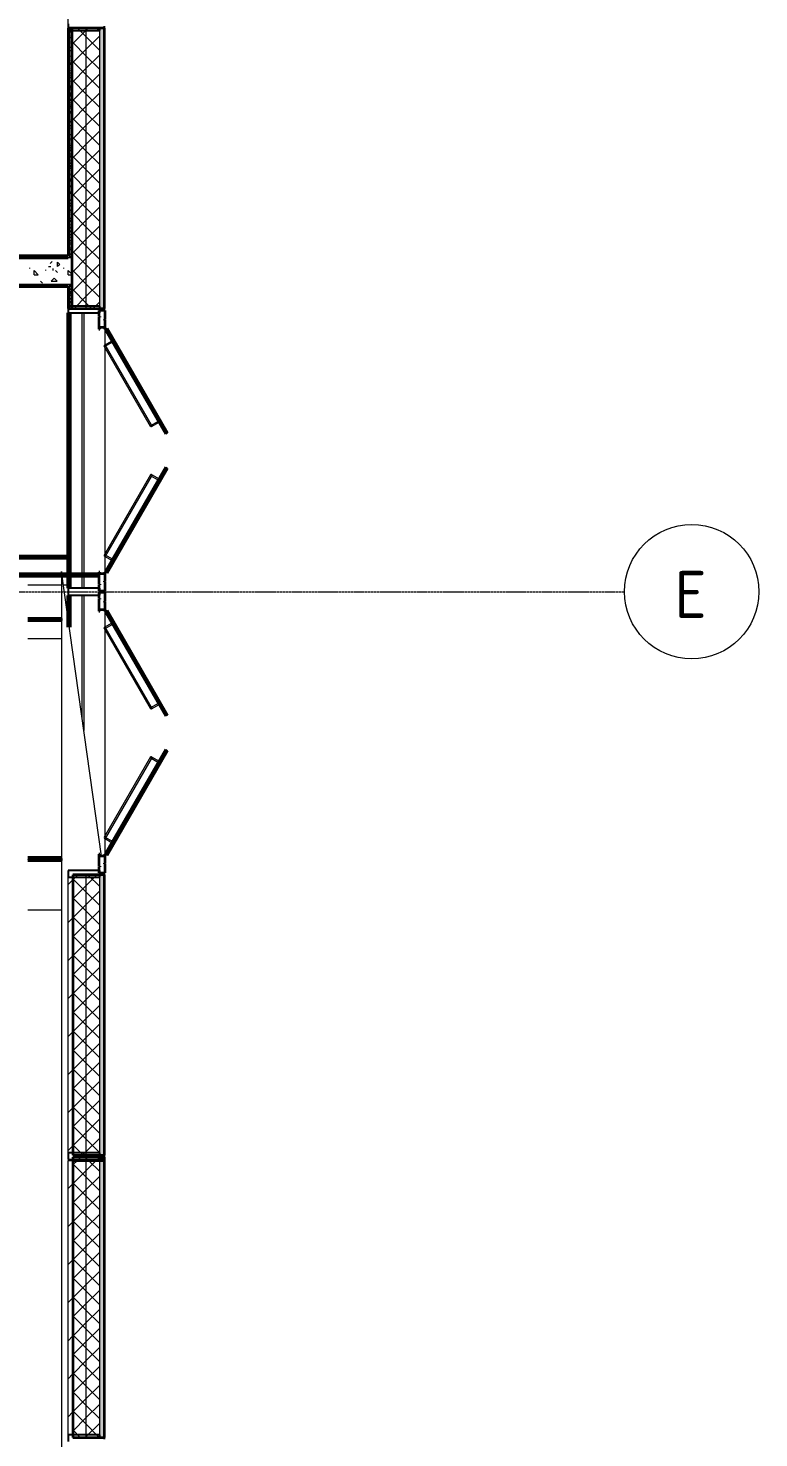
# Model space of a CAD drawing. Header units: millimetres. Extents: x -4948 to 42228, y -4856 to 69378.
# Drawn here: x 36786 to 42228, y 35795 to 46285 of the extents above; entities that cross this region are included whole.
import ezdxf

# ---------------------------------------------------------------- set-up
doc = ezdxf.new("R2010")
doc.units = ezdxf.units.MM
doc.linetypes.add('Линия сетки', pattern=[22.225, 12.7, -3.175, 3.175, -3.175])
doc.linetypes.add('Штрих 3 х 1_5 мм', pattern=[4.5, 3, -1.5])
for name, color, linetype, lineweight in [('A-AREA', 32, 'Continuous', 9), ('A-CLNG', 13, 'Continuous', 13), ('A-DETL-THIN', 151, 'Continuous', 13), ('A-FLOR', 192, 'Continuous', 13), ('A-GLAZ-CURT', 52, 'Continuous', 9), ('A-GLAZ-CWMG', 51, 'Continuous', 9), ('A-WALL', 113, 'Continuous', 13), ('A-WALL-PATT', 111, 'Continuous', 13), ('I-WALL', 2, 'Continuous', 13), ('S-GRID', 1, 'Continuous', 30), ('S-GRID-IDEN', 1, 'Continuous', 30)]:
    doc.layers.add(name, color=color, linetype=linetype, lineweight=lineweight)
doc.styles.add('GOST Common', font='GOST_Common.ttf', dxfattribs={"height": 350})
pattern_1 = [(45, (0, 0), (-141.42136, 141.42136), [])]

# ---------------------------------------------------------------- blocks, each defined once
blk = doc.blocks.new('27ELB-RD-AR-0000-BIM_rvt-1-1 этаж отм_ _0_000 лотки')
at = {"layer": 'A-GLAZ-CWMG'}
h = blk.add_hatch(dxfattribs=at)
h.set_pattern_fill('FP_3', color=252, style=0, pattern_type=2)
h.set_pattern_definition(pattern_1)
h.paths.add_polyline_path([(37084, 37917), (37119, 37917), (37119, 39967), (37084, 39967), (37084, 38858)], flags=0)
h = blk.add_hatch(dxfattribs=at)
h.set_pattern_fill('FP_3', color=252, style=0, pattern_type=2)
h.set_pattern_definition(pattern_1)
h.paths.add_polyline_path([(37084, 35817), (37119, 35817), (37119, 37860), (37084, 37860), (37084, 36692)], flags=0)
at = {"layer": 'A-WALL-PATT', "lineweight": 5}
for points in [[(37319, 44199), (37354, 44199), (37354, 46285), (37319, 46285), (37319, 44274)], [(37319, 37899), (37354, 37899), (37354, 39985), (37319, 39985), (37319, 38858)], [(37354, 37860), (37354, 37885), (37319, 37885), (37319, 37860)], [(37319, 35799), (37354, 35799), (37354, 37860), (37319, 37860), (37319, 36692)]]:
    blk.add_hatch(color=252, dxfattribs=at).paths.add_polyline_path(points, flags=0)
at = {"layer": 'A-AREA', "color": 252, "linetype": 'Штрих 3 х 1_5 мм', "lineweight": 70}
for p, q in [((37092, 42117), (37091, 44167)), ((36484, 42217), (37034, 42217)), ((37037, 42217), (37312, 42217)), ((37092, 41827), (37092, 42067))]:
    blk.add_line(p, q, dxfattribs=at)
at = {"layer": 'A-CLNG', "color": 252, "lineweight": 9}
for p, q in [((37034, 42242), (37034, 41892)), ((37332, 40124), (37034, 42242)), ((37034, 41877), (37034, 40107)), ((37034, 40092), (37034, 33992))]:
    blk.add_line(p, q, dxfattribs=at)
at = {"layer": 'A-DETL-THIN', "color": 252, "lineweight": 9}
blk.add_line((37361, 40071), (37361, 44171), dxfattribs=at)
at = {"layer": 'A-FLOR', "color": 252, "lineweight": 9}
blk.add_line((37084, 42357), (37084, 44167), dxfattribs=at)
at = {"layer": 'A-GLAZ-CURT', "color": 252, "lineweight": 35}
for p, q in [((37361, 44185), (37312, 44185)), ((37312, 44185), (37312, 44140)), ((37361, 44118), (37361, 44185)), ((37312, 44140), (37319, 44140)), ((37319, 44135), (37312, 44135)), ((37312, 44135), (37312, 44046)), ((37319, 44140), (37319, 44135)), ((37319, 44046), (37319, 44060)), ((37319, 44060), (37354, 44060)), ((37354, 44113), (37354, 44118)), ((37354, 44118), (37361, 44118)), ((37361, 44113), (37354, 44113)), ((37354, 44060), (37354, 44046)), ((37361, 44046), (37361, 44113)), ((37312, 44046), (37319, 44046)), ((37354, 44046), (37361, 44046)), ((37361, 44046), (37811, 43267)), ((37374, 44054), (37824, 43274)), ((37361, 42238), (37811, 43018)), ((37374, 42231), (37824, 43010)), ((37319, 42238), (37312, 42238)), ((37312, 42238), (37312, 42149)), ((37319, 42224), (37319, 42238)), ((37354, 42224), (37319, 42224)), ((37361, 42238), (37354, 42238)), ((37354, 42238), (37354, 42224)), ((37354, 42166), (37354, 42171)), ((37354, 42171), (37361, 42171)), ((37361, 42171), (37361, 42238)), ((37312, 42149), (37319, 42149)), ((37319, 42144), (37312, 42144)), ((37312, 42144), (37312, 42099)), ((37312, 42099), (37361, 42099)), ((37361, 42085), (37312, 42085)), ((37312, 42085), (37312, 42040)), ((37319, 42149), (37319, 42144)), ((37361, 42166), (37354, 42166)), ((37361, 42099), (37361, 42166)), ((37361, 42018), (37361, 42085)), ((37312, 42040), (37319, 42040)), ((37319, 42035), (37312, 42035)), ((37312, 42035), (37312, 41946)), ((37319, 42040), (37319, 42035)), ((37319, 41946), (37319, 41960)), ((37319, 41960), (37354, 41960)), ((37354, 42013), (37354, 42018)), ((37354, 42018), (37361, 42018)), ((37361, 42013), (37354, 42013)), ((37354, 41960), (37354, 41946)), ((37361, 41946), (37361, 42013)), ((37312, 41946), (37319, 41946)), ((37354, 41946), (37361, 41946)), ((37361, 41946), (37811, 41167)), ((37374, 41954), (37824, 41174)), ((37361, 40138), (37811, 40918)), ((37374, 40131), (37824, 40910)), ((37319, 40138), (37312, 40138)), ((37312, 40138), (37312, 40049)), ((37319, 40124), (37319, 40138)), ((37354, 40124), (37319, 40124)), ((37361, 40138), (37354, 40138)), ((37354, 40138), (37354, 40124)), ((37354, 40066), (37354, 40071)), ((37354, 40071), (37361, 40071)), ((37361, 40071), (37361, 40138)), ((37312, 40049), (37319, 40049)), ((37319, 40044), (37312, 40044)), ((37312, 40044), (37312, 39999)), ((37312, 39999), (37361, 39999)), ((37319, 40049), (37319, 40044)), ((37361, 40066), (37354, 40066)), ((37361, 39999), (37361, 40066))]:
    blk.add_line(p, q, dxfattribs=at)
at = {"layer": 'A-GLAZ-CURT', "color": 252}
for p, q in [((37355, 43927), (37411, 43959)), ((37361, 44046), (37374, 44054)), ((37698, 43322), (37353, 43920)), ((37356, 43916), (37416, 43951)), ((37709, 43323), (37359, 43929)), ((37696, 43327), (37756, 43362)), ((37705, 43321), (37761, 43353)), ((37811, 43267), (37824, 43274)), ((37811, 43018), (37824, 43010)), ((37698, 42962), (37353, 42364)), ((37709, 42961), (37359, 42355)), ((37696, 42957), (37756, 42922)), ((37705, 42964), (37761, 42931)), ((37355, 42368), (37416, 42333)), ((37355, 42357), (37411, 42324)), ((37361, 42238), (37374, 42231)), ((37355, 41827), (37411, 41859)), ((37361, 41946), (37374, 41954)), ((37698, 41222), (37353, 41820)), ((37356, 41816), (37416, 41851)), ((37709, 41223), (37359, 41829)), ((37696, 41227), (37756, 41262)), ((37705, 41221), (37761, 41253)), ((37811, 41167), (37824, 41174)), ((37811, 40918), (37824, 40910)), ((37698, 40862), (37353, 40264)), ((37709, 40861), (37359, 40255)), ((37696, 40857), (37756, 40822)), ((37705, 40864), (37761, 40831)), ((37355, 40268), (37416, 40233)), ((37355, 40257), (37411, 40224)), ((37361, 40138), (37374, 40131))]:
    blk.add_line(p, q, dxfattribs=at)
for centre, start, end in [((37357, 43923), 120, 210), ((37702, 43325), 210, 300), ((37702, 42959), 60, 150), ((37357, 42361), 150, 240), ((37357, 41823), 120, 210), ((37702, 41225), 210, 300), ((37702, 40859), 60, 150), ((37357, 40261), 150, 240)]:
    blk.add_arc(centre, 5, start, end, dxfattribs=at)
at = {"layer": 'A-GLAZ-CWMG', "color": 252, "lineweight": 25, "extrusion": (0, 0, -1)}
for p, q in [((37084, 46317), (37084, 46267)), ((37084, 46267), (37319, 46267)), ((37319, 46267), (37319, 46285)), ((37319, 46285), (37354, 46285)), ((37354, 46285), (37354, 46299)), ((37319, 44217), (37084, 44217)), ((37084, 44217), (37084, 44167)), ((37084, 44167), (37319, 44167)), ((37319, 44199), (37319, 44217)), ((37354, 44199), (37319, 44199)), ((37319, 44167), (37319, 44185)), ((37319, 44185), (37354, 44185)), ((37354, 44185), (37354, 44199)), ((37319, 42117), (37084, 42117)), ((37084, 42117), (37084, 42067)), ((37084, 42067), (37319, 42067)), ((37319, 42099), (37319, 42117)), ((37354, 42099), (37319, 42099)), ((37319, 42067), (37319, 42085)), ((37319, 42085), (37354, 42085)), ((37354, 42085), (37354, 42099)), ((37319, 40017), (37084, 40017)), ((37084, 40017), (37084, 39967)), ((37084, 39967), (37319, 39967)), ((37319, 39999), (37319, 40017)), ((37354, 39999), (37319, 39999)), ((37319, 39967), (37319, 39985)), ((37319, 39985), (37354, 39985)), ((37354, 39985), (37354, 39999)), ((37319, 37917), (37084, 37917)), ((37084, 37917), (37084, 37867)), ((37319, 37899), (37319, 37917)), ((37354, 37899), (37319, 37899)), ((37319, 37867), (37319, 37885)), ((37319, 37885), (37354, 37885)), ((37354, 37885), (37354, 37899)), ((37084, 37867), (37319, 37867)), ((37319, 35817), (37084, 35817)), ((37084, 35817), (37084, 35767)), ((37319, 35799), (37319, 35817)), ((37354, 35799), (37319, 35799)), ((37354, 35785), (37354, 35799))]:
    blk.add_line(p, q, dxfattribs=at)
at = {"layer": 'A-GLAZ-CWMG', "color": 252}
for p, q in [((37084, 37917), (37084, 39967)), ((37084, 37860), (37119, 37860)), ((37084, 35817), (37084, 37860))]:
    blk.add_line(p, q, dxfattribs=at)
at = {"layer": 'A-WALL', "color": 252, "lineweight": 35}
for p, q in [((37084, 46285), (37084, 44592)), ((37354, 46285), (37084, 46285)), ((37354, 44199), (37354, 46285)), ((37084, 44362), (37084, 44199)), ((37084, 44199), (37354, 44199)), ((37119, 39985), (37119, 37899)), ((37354, 39985), (37119, 39985)), ((37354, 37899), (37354, 39985)), ((37119, 37899), (37354, 37899)), ((37119, 37885), (37119, 37860)), ((37354, 37885), (37119, 37885)), ((37354, 37860), (37354, 37885)), ((37119, 37860), (37354, 37860)), ((37119, 37860), (37119, 35799)), ((37354, 37860), (37119, 37860)), ((37354, 35799), (37354, 37860)), ((37119, 35799), (37354, 35799))]:
    blk.add_line(p, q, dxfattribs=at)
at = {"layer": 'A-WALL', "color": 252, "lineweight": 9}
for p, q in [((37096, 44592), (37096, 46285)), ((37109, 44577), (37109, 46285)), ((37119, 44199), (37119, 46285)), ((37219, 44199), (37219, 46285)), ((37319, 44199), (37319, 46285)), ((37096, 44592), (37084, 44592)), ((37096, 44577), (37096, 44592)), ((37096, 44592), (37096, 44577)), ((37096, 44577), (37084, 44577)), ((37096, 44577), (37084, 44577)), ((37109, 44577), (37096, 44577)), ((37109, 44377), (37109, 44577)), ((37109, 44577), (37109, 44377)), ((37084, 44377), (33134, 44377)), ((33134, 44377), (37084, 44377)), ((37096, 44377), (37084, 44377)), ((37096, 44377), (37084, 44377)), ((37096, 44362), (37096, 44377)), ((37096, 44377), (37096, 44362)), ((37109, 44377), (37096, 44377)), ((37109, 44199), (37109, 44377)), ((37096, 44362), (37084, 44362)), ((37096, 44199), (37096, 44362)), ((37219, 37899), (37219, 39985)), ((37319, 37899), (37319, 39985)), ((37219, 37860), (37219, 37885)), ((37319, 37860), (37319, 37885)), ((37219, 35799), (37219, 37860)), ((37319, 35799), (37319, 37860))]:
    blk.add_line(p, q, dxfattribs=at)
at = {"layer": 'A-WALL-PATT', "color": 252, "linetype": 'Continuous', "lineweight": 9}
for p, q in [((37084, 46281), (37086, 46281)), ((37085, 46266), (37087, 46268)), ((37091, 46265), (37094, 46263)), ((37093, 46282), (37096, 46283)), ((37096, 46283), (37097, 46283)), ((37099, 46272), (37102, 46271)), ((37102, 46279), (37105, 46281)), ((37105, 46269), (37107, 46267)), ((37119, 46170), (37219, 46270)), ((37219, 46220), (37154, 46285)), ((37219, 46270), (37234, 46285)), ((37319, 46261), (37295, 46285)), ((37084, 46257), (37087, 46255)), ((37084, 46215), (37086, 46216)), ((37084, 46182), (37087, 46183)), ((37084, 46179), (37084, 46179)), ((37086, 46242), (37088, 46244)), ((37086, 46217), (37089, 46219)), ((37086, 46205), (37088, 46203)), ((37087, 46193), (37090, 46195)), ((37088, 46249), (37092, 46249)), ((37088, 46168), (37091, 46170)), ((37091, 46177), (37093, 46175)), ((37092, 46218), (37094, 46216)), ((37093, 46171), (37095, 46169)), ((37094, 46216), (37094, 46216)), ((37094, 46216), (37096, 46214)), ((37094, 46184), (37096, 46184)), ((37095, 46250), (37096, 46250)), ((37095, 46225), (37096, 46224)), ((37096, 46250), (37098, 46250)), ((37096, 46224), (37097, 46223)), ((37096, 46214), (37097, 46214)), ((37096, 46184), (37097, 46184)), ((37096, 46173), (37099, 46172)), ((37096, 46173), (37096, 46173)), ((37100, 46217), (37103, 46218)), ((37103, 46255), (37105, 46257)), ((37104, 46253), (37106, 46251)), ((37104, 46230), (37106, 46233)), ((37104, 46206), (37107, 46208)), ((37105, 46251), (37108, 46251)), ((37105, 46206), (37108, 46204)), ((37105, 46193), (37108, 46191)), ((37105, 46182), (37108, 46184)), ((37106, 46251), (37106, 46251)), ((37106, 46251), (37109, 46249)), ((37106, 46218), (37109, 46219)), ((37106, 46160), (37108, 46157)), ((37106, 46157), (37109, 46159)), ((37108, 46157), (37108, 46157)), ((37108, 46157), (37109, 46156)), ((37219, 46078), (37119, 46178)), ((37219, 46129), (37319, 46229)), ((37319, 46120), (37219, 46220)), ((37084, 46117), (37087, 46117)), ((37084, 46087), (37086, 46085)), ((37084, 46080), (37085, 46080)), ((37085, 46084), (37088, 46084)), ((37086, 46129), (37089, 46128)), ((37087, 46078), (37090, 46076)), ((37089, 46150), (37093, 46151)), ((37089, 46144), (37091, 46146)), ((37090, 46119), (37092, 46122)), ((37090, 46095), (37093, 46097)), ((37090, 46052), (37093, 46052)), ((37091, 46071), (37094, 46073)), ((37092, 46050), (37095, 46048)), ((37093, 46125), (37096, 46122)), ((37095, 46085), (37096, 46085)), ((37095, 46077), (37096, 46076)), ((37096, 46151), (37099, 46151)), ((37096, 46151), (37096, 46151)), ((37096, 46122), (37098, 46120)), ((37096, 46122), (37096, 46122)), ((37096, 46122), (37096, 46122)), ((37096, 46098), (37096, 46097)), ((37096, 46097), (37099, 46096)), ((37096, 46085), (37098, 46086)), ((37096, 46076), (37097, 46075)), ((37096, 46053), (37100, 46053)), ((37101, 46145), (37104, 46143)), ((37101, 46119), (37104, 46119)), ((37106, 46152), (37109, 46153)), ((37106, 46142), (37109, 46140)), ((37106, 46066), (37109, 46064)), ((37107, 46133), (37109, 46134)), ((37107, 46120), (37109, 46120)), ((37107, 46112), (37109, 46110)), ((37107, 46066), (37109, 46064)), ((37107, 46054), (37109, 46054)), ((37108, 46108), (37109, 46109)), ((37108, 46084), (37109, 46084)), ((37119, 46029), (37219, 46129)), ((37219, 45987), (37319, 46087)), ((37319, 45978), (37219, 46078)), ((37084, 46041), (37085, 46040)), ((37084, 46018), (37088, 46018)), ((37084, 45995), (37085, 45994)), ((37084, 45954), (37086, 45952)), ((37084, 45948), (37087, 45946)), ((37085, 45994), (37085, 45994)), ((37085, 45994), (37088, 45991)), ((37086, 45985), (37089, 45986)), ((37087, 46002), (37090, 46000)), ((37089, 45951), (37091, 45949)), ((37091, 45953), (37094, 45954)), ((37092, 46046), (37095, 46048)), ((37093, 46022), (37095, 46024)), ((37094, 45997), (37096, 45999)), ((37094, 45973), (37096, 45974)), ((37095, 46031), (37096, 46030)), ((37095, 45948), (37096, 45949)), ((37096, 46030), (37098, 46029)), ((37096, 45987), (37099, 45987)), ((37096, 45987), (37096, 45987)), ((37096, 45983), (37099, 45981)), ((37096, 45983), (37096, 45983)), ((37096, 45974), (37097, 45975)), ((37096, 45949), (37098, 45950)), ((37097, 46046), (37100, 46044)), ((37097, 45954), (37101, 45954)), ((37098, 46029), (37098, 46029)), ((37098, 46029), (37100, 46026)), ((37098, 45970), (37100, 45968)), ((37102, 46020), (37105, 46021)), ((37102, 46018), (37105, 46016)), ((37108, 46021), (37109, 46021)), ((37108, 46014), (37109, 46014)), ((37108, 45955), (37109, 45955)), ((37109, 46018), (37109, 46018)), ((37219, 45937), (37119, 46037)), ((37119, 45887), (37219, 45987)), ((37219, 45846), (37319, 45946)), ((37084, 45889), (37084, 45890)), ((37084, 45864), (37085, 45865)), ((37084, 45839), (37086, 45841)), ((37085, 45919), (37089, 45920)), ((37085, 45902), (37087, 45900)), ((37086, 45855), (37088, 45852)), ((37087, 45900), (37087, 45900)), ((37087, 45900), (37090, 45897)), ((37087, 45887), (37090, 45887)), ((37089, 45875), (37092, 45873)), ((37092, 45855), (37095, 45855)), ((37093, 45922), (37096, 45921)), ((37096, 45924), (37099, 45926)), ((37096, 45924), (37096, 45924)), ((37097, 45937), (37099, 45935)), ((37097, 45899), (37099, 45901)), ((37097, 45888), (37100, 45889)), ((37098, 45890), (37101, 45887)), ((37098, 45875), (37100, 45877)), ((37098, 45855), (37102, 45856)), ((37098, 45850), (37101, 45852)), ((37099, 45935), (37099, 45935)), ((37099, 45935), (37102, 45932)), ((37099, 45919), (37102, 45917)), ((37099, 45843), (37102, 45841)), ((37099, 45843), (37101, 45841)), ((37101, 45841), (37101, 45841)), ((37101, 45841), (37103, 45839)), ((37103, 45922), (37106, 45922)), ((37104, 45891), (37107, 45889)), ((37108, 45938), (37109, 45938)), ((37109, 45857), (37109, 45857)), ((37219, 45795), (37119, 45895)), ((37119, 45746), (37219, 45846)), ((37319, 45837), (37219, 45937)), ((37084, 45814), (37087, 45816)), ((37084, 45788), (37085, 45788)), ((37085, 45827), (37088, 45825)), ((37085, 45790), (37087, 45792)), ((37086, 45821), (37090, 45821)), ((37085, 45765), (37088, 45767)), ((37086, 45741), (37089, 45743)), ((37087, 45808), (37089, 45806)), ((37088, 45788), (37091, 45789)), ((37088, 45761), (37090, 45758)), ((37089, 45806), (37089, 45806)), ((37089, 45806), (37091, 45804)), ((37090, 45823), (37093, 45822)), ((37090, 45747), (37093, 45746)), ((37093, 45756), (37096, 45757)), ((37095, 45795), (37096, 45794)), ((37096, 45794), (37098, 45793)), ((37098, 45790), (37101, 45790)), ((37099, 45826), (37102, 45828)), ((37099, 45757), (37103, 45757)), ((37100, 45801), (37103, 45803)), ((37100, 45796), (37102, 45793)), ((37100, 45792), (37103, 45790)), ((37100, 45749), (37103, 45747)), ((37101, 45777), (37103, 45779)), ((37102, 45752), (37104, 45754)), ((37103, 45747), (37103, 45747)), ((37103, 45747), (37105, 45745)), ((37104, 45823), (37107, 45824)), ((37105, 45763), (37108, 45761)), ((37219, 45654), (37119, 45754)), ((37219, 45704), (37319, 45804)), ((37319, 45695), (37219, 45795)), ((37084, 45726), (37084, 45726)), ((37084, 45689), (37086, 45689)), ((37084, 45650), (37084, 45650)), ((37086, 45700), (37089, 45698)), ((37087, 45722), (37090, 45723)), ((37087, 45716), (37090, 45718)), ((37088, 45714), (37091, 45712)), ((37088, 45692), (37091, 45694)), ((37089, 45690), (37092, 45690)), ((37089, 45667), (37091, 45669)), ((37089, 45667), (37092, 45665)), ((37090, 45643), (37092, 45645)), ((37091, 45712), (37091, 45712)), ((37091, 45712), (37093, 45710)), ((37092, 45696), (37094, 45694)), ((37094, 45658), (37096, 45658)), ((37096, 45668), (37099, 45666)), ((37096, 45668), (37096, 45668)), ((37096, 45658), (37097, 45658)), ((37099, 45691), (37102, 45692)), ((37100, 45658), (37104, 45659)), ((37101, 45716), (37103, 45714)), ((37102, 45728), (37105, 45730)), ((37102, 45702), (37104, 45700)), ((37102, 45664), (37105, 45663)), ((37102, 45655), (37104, 45653)), ((37103, 45703), (37106, 45706)), ((37104, 45679), (37107, 45681)), ((37104, 45653), (37104, 45653)), ((37104, 45653), (37107, 45651)), ((37105, 45725), (37108, 45725)), ((37105, 45655), (37107, 45657)), ((37106, 45630), (37108, 45632)), ((37107, 45636), (37109, 45634)), ((37119, 45604), (37219, 45704)), ((37219, 45563), (37319, 45663)), ((37319, 45554), (37219, 45654)), ((37084, 45600), (37086, 45599)), ((37084, 45591), (37086, 45591)), ((37088, 45624), (37091, 45624)), ((37088, 45572), (37090, 45570)), ((37089, 45591), (37093, 45592)), ((37089, 45525), (37092, 45526)), ((37090, 45618), (37093, 45620)), ((37090, 45620), (37092, 45618)), ((37091, 45594), (37094, 45596)), ((37091, 45573), (37094, 45571)), ((37092, 45620), (37095, 45618)), ((37092, 45618), (37092, 45618)), ((37092, 45618), (37095, 45616)), ((37092, 45569), (37095, 45571)), ((37092, 45526), (37094, 45524)), ((37093, 45569), (37096, 45567)), ((37093, 45545), (37095, 45547)), ((37095, 45559), (37096, 45559)), ((37096, 45559), (37098, 45559)), ((37098, 45540), (37101, 45539)), ((37100, 45593), (37103, 45593)), ((37101, 45560), (37105, 45560)), ((37102, 45588), (37105, 45587)), ((37103, 45608), (37106, 45606)), ((37103, 45537), (37106, 45535)), ((37104, 45561), (37106, 45559)), ((37106, 45626), (37109, 45627)), ((37106, 45606), (37109, 45608)), ((37106, 45559), (37106, 45559)), ((37106, 45559), (37109, 45557)), ((37107, 45581), (37109, 45582)), ((37107, 45528), (37109, 45528)), ((37108, 45557), (37109, 45557)), ((37109, 45532), (37109, 45532)), ((37219, 45513), (37119, 45613)), ((37119, 45463), (37219, 45563)), ((37084, 45524), (37086, 45523)), ((37084, 45492), (37087, 45492)), ((37084, 45487), (37084, 45487)), ((37084, 45473), (37087, 45472)), ((37089, 45445), (37092, 45443)), ((37090, 45493), (37094, 45493)), ((37090, 45427), (37093, 45427)), ((37093, 45493), (37096, 45491)), ((37093, 45479), (37095, 45477)), ((37093, 45433), (37096, 45430)), ((37094, 45524), (37094, 45524)), ((37094, 45524), (37096, 45522)), ((37094, 45520), (37096, 45522)), ((37094, 45496), (37096, 45498)), ((37094, 45442), (37096, 45440)), ((37095, 45471), (37096, 45473)), ((37096, 45522), (37097, 45522)), ((37096, 45498), (37097, 45498)), ((37096, 45473), (37098, 45474)), ((37096, 45461), (37099, 45461)), ((37096, 45461), (37096, 45461)), ((37096, 45447), (37099, 45449)), ((37096, 45447), (37096, 45447)), ((37096, 45440), (37097, 45440)), ((37096, 45430), (37098, 45428)), ((37096, 45430), (37096, 45430)), ((37096, 45430), (37096, 45430)), ((37097, 45423), (37099, 45425)), ((37101, 45494), (37104, 45495)), ((37102, 45461), (37105, 45462)), ((37103, 45461), (37106, 45459)), ((37105, 45514), (37108, 45512)), ((37106, 45468), (37108, 45465)), ((37107, 45420), (37109, 45418)), ((37108, 45509), (37109, 45508)), ((37108, 45465), (37108, 45465)), ((37108, 45465), (37109, 45464)), ((37108, 45429), (37109, 45429)), ((37219, 45371), (37119, 45471)), ((37119, 45321), (37219, 45421)), ((37219, 45421), (37319, 45521)), ((37319, 45413), (37219, 45513)), ((37084, 45397), (37087, 45396)), ((37084, 45395), (37086, 45393)), ((37084, 45363), (37085, 45363)), ((37084, 45349), (37085, 45348)), ((37084, 45338), (37085, 45339)), ((37085, 45393), (37088, 45394)), ((37086, 45346), (37089, 45344)), ((37091, 45394), (37095, 45395)), ((37091, 45328), (37094, 45329)), ((37091, 45318), (37093, 45316)), ((37095, 45385), (37096, 45384)), ((37095, 45366), (37096, 45364)), ((37095, 45339), (37096, 45338)), ((37096, 45384), (37097, 45383)), ((37096, 45364), (37098, 45364)), ((37096, 45338), (37098, 45337)), ((37097, 45362), (37100, 45362)), ((37098, 45398), (37100, 45400)), ((37098, 45374), (37101, 45376)), ((37098, 45337), (37098, 45337)), ((37098, 45337), (37100, 45334)), ((37099, 45413), (37102, 45411)), ((37099, 45349), (37102, 45351)), ((37100, 45325), (37103, 45327)), ((37102, 45396), (37105, 45396)), ((37103, 45363), (37106, 45363)), ((37105, 45410), (37108, 45408)), ((37105, 45334), (37108, 45332)), ((37107, 45374), (37109, 45372)), ((37108, 45331), (37109, 45331)), ((37109, 45326), (37109, 45326)), ((37219, 45230), (37119, 45330)), ((37219, 45280), (37319, 45380)), ((37319, 45271), (37219, 45371)), ((37084, 45312), (37086, 45314)), ((37084, 45303), (37085, 45302)), ((37084, 45288), (37087, 45290)), ((37084, 45256), (37087, 45254)), ((37084, 45229), (37085, 45229)), ((37084, 45221), (37085, 45220)), ((37085, 45302), (37085, 45302)), ((37085, 45302), (37088, 45299)), ((37085, 45263), (37088, 45265)), ((37086, 45295), (37089, 45295)), ((37086, 45270), (37089, 45268)), ((37086, 45239), (37089, 45241)), ((37087, 45219), (37090, 45217)), ((37087, 45214), (37089, 45216)), ((37092, 45296), (37096, 45296)), ((37092, 45230), (37095, 45230)), ((37096, 45314), (37099, 45312)), ((37096, 45314), (37096, 45314)), ((37096, 45291), (37099, 45289)), ((37096, 45291), (37096, 45291)), ((37096, 45238), (37099, 45237)), ((37096, 45238), (37096, 45238)), ((37097, 45245), (37099, 45243)), ((37098, 45263), (37101, 45264)), ((37099, 45243), (37099, 45243)), ((37099, 45243), (37102, 45240)), ((37101, 45300), (37103, 45302)), ((37101, 45286), (37104, 45284)), ((37102, 45276), (37104, 45278)), ((37102, 45251), (37105, 45253)), ((37103, 45297), (37106, 45297)), ((37103, 45227), (37106, 45229)), ((37104, 45264), (37107, 45265)), ((37106, 45282), (37109, 45281)), ((37119, 45180), (37219, 45280)), ((37219, 45139), (37319, 45239)), ((37319, 45130), (37219, 45230)), ((37084, 45163), (37084, 45163)), ((37084, 45130), (37086, 45130)), ((37085, 45210), (37087, 45208)), ((37086, 45163), (37088, 45160)), ((37087, 45208), (37087, 45208)), ((37087, 45208), (37090, 45205)), ((37087, 45196), (37090, 45197)), ((37087, 45143), (37090, 45141)), ((37087, 45116), (37089, 45114)), ((37088, 45190), (37090, 45192)), ((37088, 45165), (37091, 45167)), ((37089, 45141), (37092, 45143)), ((37089, 45114), (37089, 45114)), ((37089, 45114), (37091, 45112)), ((37090, 45116), (37093, 45118)), ((37092, 45190), (37095, 45189)), ((37093, 45197), (37096, 45198)), ((37093, 45131), (37096, 45132)), ((37096, 45198), (37097, 45198)), ((37097, 45187), (37100, 45185)), ((37098, 45198), (37101, 45195)), ((37098, 45111), (37101, 45109)), ((37099, 45165), (37102, 45165)), ((37099, 45151), (37101, 45149)), ((37101, 45149), (37101, 45149)), ((37101, 45149), (37103, 45147)), ((37102, 45159), (37105, 45157)), ((37104, 45202), (37107, 45204)), ((37104, 45198), (37107, 45199)), ((37105, 45178), (37107, 45180)), ((37105, 45166), (37108, 45166)), ((37106, 45207), (37109, 45205)), ((37106, 45153), (37108, 45155)), ((37106, 45129), (37109, 45131)), ((37107, 45104), (37109, 45106)), ((37108, 45155), (37109, 45154)), ((37219, 45088), (37119, 45188)), ((37119, 45039), (37219, 45139)), ((37084, 45095), (37086, 45093)), ((37084, 45064), (37085, 45065)), ((37084, 45032), (37087, 45032)), ((37088, 45098), (37091, 45098)), ((37088, 45069), (37090, 45066)), ((37088, 45022), (37091, 45020)), ((37089, 45092), (37091, 45090)), ((37089, 45016), (37092, 45014)), ((37091, 45092), (37093, 45094)), ((37091, 45020), (37091, 45020)), ((37091, 45020), (37093, 45018)), ((37092, 45067), (37094, 45069)), ((37092, 45043), (37095, 45045)), ((37093, 45018), (37096, 45020)), ((37094, 45099), (37096, 45099)), ((37094, 45063), (37096, 45061)), ((37094, 45033), (37096, 45033)), ((37096, 45099), (37098, 45099)), ((37096, 45033), (37097, 45033)), ((37099, 45060), (37102, 45058)), ((37100, 45104), (37102, 45101)), ((37100, 45066), (37103, 45067)), ((37100, 45057), (37103, 45055)), ((37102, 45010), (37104, 45008)), ((37103, 45055), (37103, 45055)), ((37103, 45055), (37105, 45053)), ((37104, 45031), (37107, 45030)), ((37105, 45100), (37108, 45100)), ((37105, 45001), (37109, 45002)), ((37106, 45067), (37109, 45068)), ((37108, 45080), (37109, 45081)), ((37108, 45079), (37109, 45079)), ((37109, 45055), (37109, 45056)), ((37219, 44947), (37119, 45047)), ((37219, 44997), (37319, 45097)), ((37319, 44988), (37219, 45088)), ((37084, 44966), (37086, 44966)), ((37084, 44933), (37088, 44933)), ((37085, 44968), (37088, 44966)), ((37089, 44999), (37092, 45000)), ((37089, 44975), (37092, 44973)), ((37090, 44964), (37093, 44962)), ((37090, 44928), (37092, 44926)), ((37090, 44901), (37093, 44901)), ((37092, 44926), (37092, 44926)), ((37092, 44926), (37095, 44924)), ((37094, 44994), (37096, 44996)), ((37095, 45000), (37096, 45000)), ((37095, 44969), (37096, 44971)), ((37095, 44936), (37096, 44935)), ((37095, 44934), (37096, 44935)), ((37096, 45000), (37098, 45001)), ((37096, 44996), (37097, 44996)), ((37096, 44971), (37097, 44972)), ((37096, 44946), (37098, 44947)), ((37096, 44945), (37096, 44946)), ((37096, 44935), (37098, 44935)), ((37096, 44935), (37098, 44934)), ((37096, 44921), (37099, 44923)), ((37096, 44921), (37096, 44921)), ((37096, 44902), (37099, 44902)), ((37096, 44902), (37096, 44902)), ((37097, 44896), (37100, 44898)), ((37099, 44984), (37102, 44982)), ((37100, 44932), (37103, 44931)), ((37101, 44968), (37104, 44968)), ((37102, 44963), (37104, 44961)), ((37103, 44916), (37106, 44914)), ((37104, 44961), (37104, 44961)), ((37104, 44961), (37107, 44959)), ((37105, 44904), (37108, 44902)), ((37106, 44903), (37109, 44903)), ((37107, 44969), (37109, 44969)), ((37119, 44897), (37219, 44997)), ((37219, 44805), (37119, 44905)), ((37219, 44856), (37319, 44956)), ((37319, 44847), (37219, 44947)), ((37084, 44867), (37087, 44868)), ((37084, 44867), (37084, 44867)), ((37084, 44836), (37084, 44836)), ((37084, 44811), (37085, 44812)), ((37084, 44795), (37084, 44795)), ((37084, 44791), (37084, 44791)), ((37085, 44834), (37089, 44835)), ((37086, 44840), (37089, 44839)), ((37090, 44888), (37093, 44886)), ((37091, 44881), (37094, 44879)), ((37091, 44802), (37094, 44803)), ((37092, 44837), (37094, 44835)), ((37092, 44834), (37094, 44832)), ((37094, 44832), (37094, 44832)), ((37094, 44832), (37096, 44830)), ((37096, 44836), (37099, 44836)), ((37096, 44836), (37096, 44836)), ((37096, 44830), (37097, 44830)), ((37097, 44809), (37099, 44807)), ((37097, 44803), (37100, 44803)), ((37098, 44872), (37101, 44874)), ((37099, 44847), (37101, 44849)), ((37100, 44823), (37102, 44825)), ((37100, 44798), (37103, 44800)), ((37101, 44869), (37105, 44870)), ((37101, 44856), (37103, 44855)), ((37102, 44805), (37105, 44803)), ((37104, 44869), (37106, 44867)), ((37105, 44822), (37108, 44820)), ((37106, 44867), (37106, 44867)), ((37106, 44867), (37109, 44865)), ((37107, 44804), (37109, 44805)), ((37108, 44870), (37109, 44870)), ((37119, 44756), (37219, 44856)), ((37219, 44714), (37319, 44814)), ((37319, 44705), (37219, 44805)), ((37084, 44786), (37086, 44787)), ((37084, 44761), (37087, 44763)), ((37084, 44741), (37086, 44740)), ((37084, 44703), (37086, 44701)), ((37085, 44769), (37088, 44769)), ((37085, 44736), (37087, 44738)), ((37086, 44736), (37090, 44736)), ((37086, 44712), (37088, 44714)), ((37086, 44687), (37089, 44689)), ((37088, 44713), (37091, 44711)), ((37092, 44761), (37095, 44759)), ((37092, 44704), (37095, 44704)), ((37093, 44787), (37095, 44785)), ((37093, 44741), (37096, 44738)), ((37093, 44710), (37096, 44708)), ((37095, 44693), (37096, 44692)), ((37096, 44738), (37098, 44736)), ((37096, 44738), (37096, 44738)), ((37096, 44738), (37096, 44738)), ((37096, 44692), (37097, 44691)), ((37097, 44737), (37100, 44738)), ((37098, 44705), (37101, 44705)), ((37101, 44774), (37104, 44776)), ((37102, 44771), (37106, 44771)), ((37102, 44749), (37105, 44751)), ((37102, 44729), (37105, 44727)), ((37103, 44725), (37105, 44727)), ((37104, 44700), (37106, 44702)), ((37106, 44776), (37108, 44773)), ((37107, 44777), (37109, 44775)), ((37107, 44728), (37109, 44726)), ((37108, 44773), (37108, 44773)), ((37108, 44773), (37109, 44773)), ((37108, 44706), (37109, 44706)), ((37109, 44772), (37109, 44772)), ((37219, 44664), (37119, 44764)), ((37119, 44614), (37219, 44714)), ((36830, 44590), (36829, 44592)), ((36855, 44577), (36855, 44592)), ((36900, 44577), (36907, 44592)), ((37084, 44590), (37083, 44592)), ((37084, 44665), (37086, 44664)), ((37084, 44657), (37085, 44656)), ((37084, 44637), (37084, 44637)), ((37084, 44614), (37087, 44612)), ((37084, 44611), (37085, 44610)), ((37085, 44610), (37085, 44610)), ((37085, 44610), (37088, 44607)), ((37086, 44670), (37089, 44670)), ((37087, 44663), (37090, 44665)), ((37087, 44637), (37091, 44638)), ((37088, 44638), (37091, 44640)), ((37089, 44614), (37091, 44616)), ((37093, 44634), (37096, 44632)), ((37093, 44605), (37096, 44606)), ((37095, 44647), (37096, 44646)), ((37096, 44646), (37098, 44645)), ((37096, 44600), (37096, 44599)), ((37096, 44599), (37099, 44597)), ((37096, 44581), (37097, 44581)), ((37098, 44681), (37101, 44679)), ((37098, 44645), (37098, 44645)), ((37098, 44645), (37100, 44642)), ((37098, 44639), (37101, 44639)), ((37099, 44606), (37102, 44606)), ((37103, 44678), (37106, 44676)), ((37103, 44672), (37107, 44673)), ((37104, 44676), (37107, 44678)), ((37104, 44602), (37106, 44600)), ((37105, 44651), (37108, 44653)), ((37106, 44627), (37109, 44629)), ((37107, 44682), (37109, 44680)), ((37107, 44602), (37109, 44604)), ((37108, 44649), (37109, 44649)), ((37109, 44635), (37109, 44634)), ((37219, 44523), (37119, 44623)), ((37219, 44573), (37319, 44673)), ((37319, 44564), (37219, 44664)), ((36798, 44498), (36798, 44502)), ((36830, 44450), (36830, 44482)), ((36862, 44450), (36830, 44482)), ((36877, 44577), (36877, 44577)), ((36878, 44577), (36878, 44577)), ((36900, 44577), (36916, 44577)), ((36917, 44482), (36917, 44486)), ((36938, 44513), (36954, 44513)), ((36949, 44533), (36965, 44549)), ((36973, 44482), (36973, 44498)), ((37004, 44466), (36989, 44482)), ((37020, 44529), (37004, 44545)), ((37005, 44513), (37005, 44545)), ((37005, 44514), (37021, 44529)), ((37052, 44498), (37052, 44502)), ((37084, 44450), (37084, 44482)), ((37109, 44457), (37084, 44482)), ((37108, 44578), (37109, 44579)), ((37119, 44473), (37219, 44573)), ((37219, 44381), (37119, 44481)), ((37219, 44431), (37319, 44531)), ((37319, 44423), (37219, 44523)), ((36794, 44379), (36794, 44383)), ((36817, 44362), (36809, 44377)), ((36830, 44450), (36862, 44450)), ((36893, 44387), (36877, 44402)), ((36881, 44374), (36884, 44377)), ((36957, 44402), (36979, 44425)), ((36957, 44402), (37002, 44402)), ((36957, 44374), (36957, 44377)), ((37002, 44402), (36979, 44425)), ((37048, 44379), (37048, 44383)), ((37071, 44362), (37063, 44377)), ((37084, 44450), (37109, 44450)), ((37106, 44377), (37109, 44377)), ((37119, 44331), (37219, 44431)), ((37219, 44290), (37319, 44390)), ((37319, 44281), (37219, 44381)), ((36919, 44362), (36922, 44367)), ((37084, 44362), (37085, 44361)), ((37084, 44359), (37084, 44359)), ((37084, 44341), (37087, 44341)), ((37084, 44334), (37085, 44335)), ((37084, 44309), (37086, 44310)), ((37084, 44284), (37087, 44286)), ((37087, 44360), (37090, 44358)), ((37088, 44330), (37091, 44328)), ((37088, 44284), (37090, 44282)), ((37089, 44283), (37092, 44281)), ((37090, 44342), (37093, 44342)), ((37090, 44276), (37093, 44276)), ((37091, 44328), (37091, 44328)), ((37091, 44328), (37093, 44326)), ((37092, 44331), (37095, 44329)), ((37095, 44310), (37096, 44310)), ((37096, 44310), (37099, 44310)), ((37097, 44369), (37099, 44371)), ((37098, 44345), (37100, 44347)), ((37098, 44328), (37100, 44326)), ((37098, 44320), (37101, 44322)), ((37099, 44296), (37102, 44298)), ((37100, 44365), (37103, 44363)), ((37100, 44343), (37104, 44344)), ((37100, 44271), (37103, 44273)), ((37102, 44318), (37104, 44316)), ((37102, 44310), (37105, 44311)), ((37102, 44299), (37105, 44298)), ((37102, 44271), (37104, 44269)), ((37103, 44363), (37103, 44363)), ((37103, 44363), (37105, 44361)), ((37104, 44269), (37104, 44269)), ((37104, 44269), (37107, 44267)), ((37107, 44347), (37109, 44346)), ((37107, 44278), (37109, 44279)), ((37108, 44296), (37109, 44295)), ((37219, 44240), (37119, 44340)), ((37128, 44199), (37219, 44290)), ((37084, 44235), (37086, 44234)), ((37085, 44259), (37087, 44261)), ((37085, 44242), (37088, 44243)), ((37085, 44235), (37088, 44237)), ((37086, 44210), (37089, 44213)), ((37089, 44232), (37092, 44231)), ((37090, 44236), (37092, 44234)), ((37091, 44243), (37094, 44244)), ((37092, 44234), (37092, 44234)), ((37092, 44234), (37095, 44232)), ((37094, 44204), (37096, 44202)), ((37096, 44211), (37100, 44212)), ((37096, 44211), (37096, 44211)), ((37098, 44252), (37101, 44250)), ((37099, 44201), (37101, 44199)), ((37101, 44247), (37103, 44249)), ((37101, 44245), (37105, 44245)), ((37102, 44222), (37104, 44224)), ((37103, 44224), (37106, 44222)), ((37103, 44212), (37106, 44212)), ((37104, 44199), (37105, 44200)), ((37108, 44220), (37109, 44219)), ((37260, 44199), (37219, 44240)), ((37269, 44199), (37319, 44249)), ((36811, 42342), (36803, 42357)), ((36881, 42342), (36896, 42357)), ((36957, 42342), (36957, 42357)), ((37065, 42342), (37057, 42357)), ((36790, 41877), (36811, 41887)), ((36924, 41877), (36926, 41879)), ((36957, 41877), (36957, 41892)), ((36784, 40096), (36806, 40107)), ((36917, 40092), (36926, 40101)), ((36957, 40092), (36957, 40107)), ((37030, 40092), (37034, 40094)), ((37119, 39947), (37157, 39985)), ((37219, 39906), (37298, 39985)), ((37319, 39897), (37231, 39985)), ((37219, 39856), (37119, 39956)), ((37119, 39806), (37219, 39906)), ((37219, 39765), (37319, 39865)), ((37219, 39714), (37119, 39814)), ((37119, 39665), (37219, 39765)), ((37319, 39756), (37219, 39856)), ((37219, 39573), (37119, 39673)), ((37219, 39623), (37319, 39723)), ((37319, 39614), (37219, 39714)), ((37119, 39523), (37219, 39623)), ((37219, 39482), (37319, 39582)), ((37319, 39473), (37219, 39573)), ((37219, 39431), (37119, 39531)), ((37119, 39382), (37219, 39482)), ((37219, 39290), (37119, 39390)), ((37119, 39240), (37219, 39340)), ((37219, 39340), (37319, 39440)), ((37319, 39331), (37219, 39431)), ((37219, 39149), (37119, 39249)), ((37219, 39199), (37319, 39299)), ((37319, 39190), (37219, 39290)), ((37119, 39099), (37219, 39199)), ((37219, 39057), (37319, 39157)), ((37319, 39049), (37219, 39149)), ((37219, 39007), (37119, 39107)), ((37119, 38957), (37219, 39057)), ((37219, 38866), (37119, 38966)), ((37219, 38916), (37319, 39016)), ((37319, 38907), (37219, 39007)), ((37119, 38816), (37219, 38916)), ((37219, 38724), (37119, 38824)), ((37219, 38775), (37319, 38875)), ((37319, 38766), (37219, 38866)), ((37119, 38675), (37219, 38775)), ((37219, 38633), (37319, 38733)), ((37319, 38624), (37219, 38724)), ((37219, 38583), (37119, 38683)), ((37119, 38533), (37219, 38633)), ((37219, 38441), (37119, 38541)), ((37219, 38492), (37319, 38592)), ((37319, 38483), (37219, 38583)), ((37119, 38392), (37219, 38492)), ((37219, 38300), (37119, 38400)), ((37219, 38350), (37319, 38450)), ((37319, 38341), (37219, 38441)), ((37119, 38250), (37219, 38350)), ((37219, 38209), (37319, 38309)), ((37319, 38200), (37219, 38300)), ((37219, 38159), (37119, 38259)), ((37119, 38109), (37219, 38209)), ((37219, 38017), (37119, 38117)), ((37219, 38068), (37319, 38168)), ((37319, 38059), (37219, 38159)), ((37119, 37968), (37219, 38068)), ((37196, 37899), (37119, 37976)), ((37219, 37926), (37319, 38026)), ((37319, 37917), (37219, 38017)), ((37153, 37860), (37178, 37885)), ((37192, 37899), (37219, 37926)), ((37219, 37876), (37210, 37885)), ((37235, 37860), (37219, 37876)), ((37294, 37860), (37319, 37885)), ((37119, 37826), (37153, 37860)), ((37219, 37734), (37119, 37834)), ((37119, 37685), (37219, 37785)), ((37219, 37785), (37294, 37860)), ((37319, 37776), (37235, 37860)), ((37219, 37593), (37119, 37693)), ((37219, 37643), (37319, 37743)), ((37319, 37634), (37219, 37734)), ((37119, 37543), (37219, 37643)), ((37219, 37502), (37319, 37602)), ((37319, 37493), (37219, 37593)), ((37219, 37451), (37119, 37551)), ((37119, 37402), (37219, 37502)), ((37219, 37360), (37319, 37460)), ((37319, 37351), (37219, 37451)), ((37219, 37310), (37119, 37410)), ((37119, 37260), (37219, 37360)), ((37219, 37169), (37119, 37269)), ((37219, 37219), (37319, 37319)), ((37319, 37210), (37219, 37310)), ((37119, 37119), (37219, 37219)), ((37219, 37078), (37319, 37178)), ((37319, 37069), (37219, 37169)), ((37219, 37027), (37119, 37127)), ((37119, 36978), (37219, 37078)), ((37219, 36936), (37319, 37036)), ((37219, 36886), (37119, 36986)), ((37119, 36836), (37219, 36936)), ((37319, 36927), (37219, 37027)), ((37219, 36744), (37119, 36844)), ((37219, 36795), (37319, 36895)), ((37319, 36786), (37219, 36886)), ((37119, 36695), (37219, 36795)), ((37219, 36653), (37319, 36753)), ((37319, 36644), (37219, 36744)), ((37219, 36603), (37119, 36703)), ((37119, 36553), (37219, 36653)), ((37219, 36512), (37319, 36612)), ((37219, 36462), (37119, 36562)), ((37119, 36412), (37219, 36512)), ((37319, 36503), (37219, 36603)), ((37219, 36320), (37119, 36420)), ((37219, 36370), (37319, 36470)), ((37319, 36362), (37219, 36462)), ((37119, 36270), (37219, 36370)), ((37219, 36229), (37319, 36329)), ((37319, 36220), (37219, 36320)), ((37219, 36179), (37119, 36279)), ((37119, 36129), (37219, 36229)), ((37219, 36037), (37119, 36137)), ((37119, 35988), (37219, 36088)), ((37219, 36088), (37319, 36188)), ((37319, 36079), (37219, 36179)), ((37219, 35896), (37119, 35996)), ((37219, 35946), (37319, 36046)), ((37319, 35937), (37219, 36037)), ((37119, 35846), (37219, 35946)), ((37219, 35805), (37319, 35905)), ((37316, 35799), (37219, 35896)), ((37174, 35799), (37119, 35854)), ((37213, 35799), (37219, 35805))]:
    blk.add_line(p, q, dxfattribs=at)
at = {"layer": 'I-WALL', "color": 252, "lineweight": 35}
for p, q in [((37084, 44592), (36374, 44592)), ((36359, 44577), (37084, 44577)), ((37084, 44577), (36359, 44577)), ((33134, 44362), (37084, 44362)), ((37084, 42357), (35074, 42357)), ((35074, 42342), (37084, 42342)), ((37084, 42342), (37084, 42357)), ((37034, 41892), (36784, 41892)), ((36784, 41877), (37034, 41877)), ((37034, 41877), (37034, 41892)), ((37034, 40107), (36784, 40107)), ((36784, 40092), (37034, 40092)), ((37034, 40092), (37034, 40107))]:
    blk.add_line(p, q, dxfattribs=at)
blk = doc.blocks.new('Ось сетки - Заголовок сетки - Окружность Simplex-5213-1 этаж отм_ _0_000 лотки')
at = {"layer": 'S-GRID-IDEN', "color": 7, "lineweight": 9}
blk.add_circle((0, 0), 5, dxfattribs=at)
blk = doc.blocks.new('27ELB-RD-KR2-0000-BIM_rvt-1-1 этаж отм_ _0_000 лотки')
at = {"layer": 'A-FLOR', "color": 252, "lineweight": 15}
for p, q in [((37084, 44592), (37084, 48277)), ((37084, 42142), (37084, 42342)), ((36784, 42142), (37034, 42142)), ((37048, 42142), (37084, 42142))]:
    blk.add_line(p, q, dxfattribs=at)
at = {"layer": 'A-WALL', "color": 252, "lineweight": 15}
for p, q in [((37084, 42117), (37084, 44167)), ((37086, 44167), (37086, 42117)), ((37086, 42117), (37086, 44167)), ((37088, 44167), (37088, 42117)), ((37088, 42117), (37088, 44167)), ((37188, 42117), (37188, 44167)), ((37200, 44167), (37200, 42117)), ((37084, 42142), (37084, 41887)), ((37084, 41884), (37084, 42067)), ((37086, 42067), (37086, 41870)), ((37086, 41870), (37086, 42067)), ((37088, 42067), (37088, 41856)), ((37088, 41856), (37088, 42067)), ((37188, 41145), (37188, 42067)), ((37200, 42067), (37200, 41060)), ((37034, 41742), (36784, 41742)), ((36784, 40122), (37034, 40122)), ((37034, 39722), (36784, 39722))]:
    blk.add_line(p, q, dxfattribs=at)
at = {"layer": 'S-GRID', "color": 252, "linetype": 'Линия сетки', "lineweight": 9}
blk.add_line((-4948, 42092), (41228, 42092), dxfattribs=at)
at = {"color": 252, "lineweight": 5, "xscale": 99.99999999999993, "yscale": 99.99999999999993, "zscale": 99.99999999999993, "rotation": 269.9999999999994}
blk.add_blockref('Ось сетки - Заголовок сетки - Окружность Simplex-5213-1 этаж отм_ _0_000 лотки', (41728, 42092), dxfattribs=at)
at = {"layer": 'S-GRID-IDEN', "color": 252, "lineweight": 9, "insert": (41597, 42247), "char_height": 350, "width": 304.64, "attachment_point": 1, "style": 'GOST Common'}
blk.add_mtext('\\fGOST Common|b0|i0|c204|p34|;Е', dxfattribs=at)

msp = doc.modelspace()

# ---------------------------------------------------------------- block references
at = {"lineweight": 5}
for name in ['27ELB-RD-KR2-0000-BIM_rvt-1-1 этаж отм_ _0_000 лотки', '27ELB-RD-AR-0000-BIM_rvt-1-1 этаж отм_ _0_000 лотки']:
    msp.add_blockref(name, (0, 0), dxfattribs=at)

doc.saveas('drawing.dxf')
